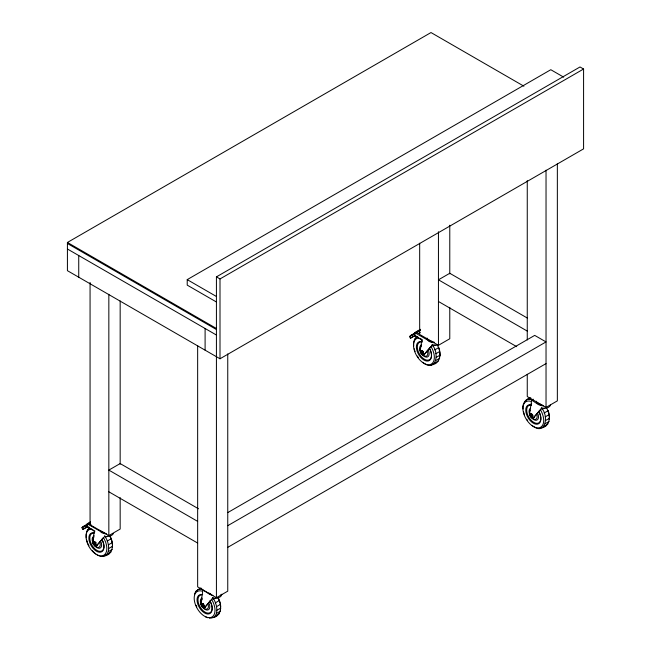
<?xml version="1.0" encoding="UTF-8"?>
<svg xmlns="http://www.w3.org/2000/svg" width="651" height="651" viewBox="0 0 651 651"><rect width="100%" height="100%" fill="white"/><g stroke="black" fill="none" stroke-linecap="round" stroke-linejoin="round"><path stroke-width="0.98" d="M86.209 533.787L86.282 537.856M100.303 556.288C111.76 558.053 109.612 541.567 104.461 535.928M105.397 555.84C114.34 553.269 113.583 542.283 109.547 535.871M204.593 605.65L204.56 605.235M209.394 618.149C220.16 618.694 217.393 603.176 212.641 597.699M213.569 617.612C222.52 615.04 221.755 604.055 217.727 597.642M422.678 362.273C436.113 373.454 439.954 352.671 431.987 344.77M432.915 364.682C441.866 362.111 441.101 351.125 437.073 344.713M532.054 425.42C545.481 436.593 549.322 415.818 541.355 407.917M542.283 427.829C551.234 425.258 550.469 414.272 546.441 407.86M94.501 532.746L94.794 530.842L94.322 531.11L86.746 526.74L87.21 523.77L90.473 521.882M87.6 523.998L86.746 526.74M94.322 531.11L92.711 541.608A3.011 1.741 60 0 0 93.956 545.237A3.011 1.741 60 0 0 96.608 545.725L101.1 540.265M93.183 541.339L93.475 539.427M93.768 537.523L94.061 535.61M209.272 602.037L204.788 607.497A3.011 1.741 60 0 1 202.127 607.001A3.011 1.741 60 0 1 200.89 603.379L202.949 589.912L209.809 594.42L212.958 595.478M201.818 600.116L202.127 598.123M422.312 339.684L421.84 339.952L414.272 335.582L414.728 332.612L420.448 329.308M414.996 333.662L414.272 335.582M428.618 349.107L424.135 354.575A3.011 1.741 60 0 1 421.474 354.079A3.011 1.741 60 0 1 420.229 350.45L421.84 339.952M421.287 346.365L421.579 344.452M421.872 342.548L422.165 340.636M543.495 408.177A6.347 3.67 0 0 1 541.852 408.047L533.503 417.714A3.011 1.741 60 0 1 530.842 417.218A3.011 1.741 60 0 1 529.605 413.597L531.664 400.129L533.299 399.185M531.297 405.345L531.607 403.351M95.876 544.545L95.168 542.356A1.717 0.993 60 0 0 93.606 542.267L93.402 542.389A1.693 0.976 60 0 0 94.118 544.578A1.717 0.993 60 0 0 95.673 544.667L94.322 544.464A1.693 0.976 60 0 1 93.606 542.267L93.663 542.332M94.745 543.406L94.118 544.578A5.135 1.733 -44.7 0 1 94.965 542.47L95.152 542.381M202.494 606.227L202.51 606.203A1.693 0.976 60 0 1 201.777 604.038L201.582 604.161A1.693 0.976 60 0 0 202.29 606.35A1.717 0.993 60 0 0 203.853 606.439L204.113 605.633L203.34 604.12A1.717 0.993 60 0 0 201.786 604.038C203.966 605.275 204.642 607.464 202.29 606.35A5.135 1.733 -44.7 0 1 203.136 604.242L203.34 604.12M421.84 353.306C423.484 354.901 423.956 352.012 422.686 351.198A1.717 0.993 60 0 0 421.124 351.109L420.92 351.231A1.693 0.976 60 0 0 421.636 353.42L422.263 352.248M422.678 351.223L422.483 351.312A5.135 1.733 -44.7 0 0 421.636 353.42A1.717 0.993 60 0 0 423.199 353.509L421.132 351.109A1.693 0.976 60 0 0 421.563 352.972M531.216 416.445C532.852 418.048 533.332 415.151 532.054 414.345A1.717 0.993 60 0 0 530.5 414.256L530.296 414.378A1.693 0.976 60 0 0 531.004 416.567L531.631 415.395M532.046 414.37L531.851 414.459A5.135 1.733 -44.7 0 0 531.004 416.567A1.717 0.993 60 0 0 532.567 416.656L530.5 414.256A1.693 0.976 60 0 0 530.931 416.119M86.404 532.201L87.543 529.694L89.342 528.026M194.584 593.972L195.715 591.466L200.549 588.04M416.868 336.868C413.987 338.813 413.23 342.613 413.71 345.868M530.02 397.826C525.308 399.405 521.964 403.986 523.087 409.015M211.266 599.823L213.137 597.83L209.809 601.41M429.155 348.48L432.476 344.9A6.347 3.67 0 0 0 434.119 345.03M533.503 417.714L541.852 408.047M210.289 600.775L204.788 607.497M96.608 545.725L104.957 536.058L104.787 536.44A7.023 4.061 0 0 0 113.388 533.568M424.135 354.575L432.476 344.9M102.109 539.012L103.428 537.571M528.213 399.494L529.418 398.379M87.242 525.17L82.946 526.944L90.05 522.81M88.569 523.697L89.089 523.282M414.76 334.012L410.472 335.786L415.965 332.58M416.087 332.539L417.755 331.449L410.993 335.371M227.752 353.941L227.752 591.165L216.425 597.708L216.425 276.87L580.008 66.963L583.581 69.022L583.581 148.859L220.005 358.774L67.419 270.678L67.419 242.465L430.995 32.55L523.909 86.192M216.425 301.991L187.219 285.13L187.219 279.629L550.803 69.714L563.685 77.152M216.425 276.87L220.005 278.937L583.581 69.022M415.126 332.84L419.952 330.049M420.522 329.927L417.218 331.831L419.895 330.293M410.276 336.087L416.062 332.742M83.466 526.529L90.017 522.598M89.171 527.229A21.076 12.174 60 0 0 82.929 529.458L81.928 527.725L87.714 524.38M414.947 334.297A20.856 12.043 60 0 0 409.455 336.567L410.455 338.3L415.411 335.436M82.929 529.458L87.063 527.074M415.061 338.536L417.332 337.226M87.543 529.694L89.814 528.384M420.229 350.45L420.709 350.181A3.011 1.741 60 0 0 420.636 350.775M432.923 346.145L435.193 344.835M105.405 537.303L107.675 535.993M90.066 282.453L90.066 524.755L108.839 535.594L120.166 529.051L120.166 497.624M419.675 243.214L419.675 334.459L438.448 345.299L449.776 338.756L449.776 307.329M434.73 349.904L438.514 347.724M107.203 541.062L110.987 538.873M435.861 353.721L439.645 351.54M108.343 544.879L112.127 542.69M436.243 357.334L440.027 355.153M108.725 548.492L112.509 546.311M435.853 360.508L439.645 358.319M430.563 365.406L432.834 364.096M434.722 363.014L438.505 360.825M108.335 551.666L112.118 549.477M103.037 556.564L106.829 554.375M107.203 554.172L110.987 551.983M227.858 512.54L534.707 335.387L546.034 341.921L227.752 525.683M227.752 547.361L546.034 363.6M195.715 591.466L197.229 590.587M197.522 589.79L201.387 588.195M524.429 401.683L526.7 400.373M526.236 400.007L530.858 397.973M200.89 603.379L201.362 603.103A3.011 1.741 60 0 0 201.574 605.096M529.605 413.597L530.077 413.32A3.011 1.741 60 0 0 530.288 415.314M213.577 599.075L215.847 597.764M542.291 409.292L544.562 407.982M527.261 374.268L527.261 396.565L546.034 407.412L557.354 400.87L557.354 163.645M215.383 602.834L219.167 600.645M544.098 413.051L547.882 410.862M216.514 606.651L220.298 604.462M545.229 416.868L549.013 414.679M216.905 610.264L220.689 608.083M545.619 420.481L549.403 418.3M216.514 613.429L220.298 611.248M545.229 423.655L549.013 421.466M215.375 615.936L219.159 613.755M539.931 428.553L542.202 427.243M544.09 426.161L547.873 423.972M418.219 333.572L420.229 332.417M89.643 522.916L90.237 522.607M434.347 363.225L436.699 362.501M107.61 554.139L109.181 553.659M543.715 426.364L546.067 425.64M215.79 615.911L217.353 615.423M528.588 399.283L531.33 399.559M199.873 589.065L202.616 589.342M431.206 341.547L432.614 341.881M432.256 345.266L432.305 345.282A7.023 4.061 0 0 0 437.635 344.875M540.582 404.686L541.982 405.028M541.624 408.413L541.673 408.421A7.023 4.061 0 0 0 550.518 404.507M212.91 598.196L212.958 598.204A7.023 4.061 0 0 0 221.804 594.29M97.365 555.043L99.57 555.978M205.537 616.806L207.742 617.75M527.212 317.981L449.776 273.274L438.448 279.808L527.261 331.082M438.448 301.486L516.707 346.674M187.219 279.629L216.425 296.49M67.419 242.465L216.425 328.495M67.419 243.49L216.425 329.52M67.419 248.999L216.425 335.029M198.482 508.781L120.166 463.569L108.839 470.103L197.652 521.378M108.839 491.79L197.652 543.056M216.425 597.708L197.652 586.868L197.652 345.583M417.218 332.677L418.495 333.418M414.728 332.612L427.609 340.058L429.155 341.498L432.305 342.548A7.023 4.061 0 0 0 434.127 342.686M531.664 400.129L538.523 404.645L541.673 405.695A7.023 4.061 0 0 0 543.495 405.833M416.428 336.282L418.105 337.251M419.789 338.227L421.474 339.195M89.692 523.835L90.969 524.568M87.21 523.77L100.091 531.216L101.637 532.656L104.787 533.706A7.023 4.061 0 0 0 106.601 533.844M88.064 526.952L89.748 527.92M91.425 528.897L93.109 529.865M94.428 552.894L95.892 553.968M531.07 416.266C532.624 418.267 533.576 415.143 531.965 414.28A1.676 0.968 60 0 0 530.638 414.15L530.516 414.41A1.676 0.968 60 0 0 530.825 415.908M421.693 353.119C423.256 355.12 424.208 351.996 422.597 351.133A1.676 0.968 60 0 0 421.262 351.003L421.148 351.263A1.676 0.968 60 0 0 421.449 352.761M95.632 542.104L96.079 542.682M95.07 542.291C96.641 543.154 95.762 546.279 94.175 544.277M92.369 550.722L93.736 552.17M526.7 419.236L527.635 420.611M417.324 356.089L418.267 357.464M196.073 605.324L196.789 606.822M87.893 543.552L88.975 545.807M523.575 411.928L524.421 414.793M414.207 348.781L415.053 351.646M86.681 539.939L87.535 542.804M546.034 170.18L546.034 407.412M527.261 180.628L527.261 339.952M449.776 225.213L449.776 273.876M438.448 231.748L438.448 345.299M220.005 278.937L220.005 358.774M205.098 328.495L205.098 350.173M120.166 300.949L120.166 464.171M108.839 294.309L108.839 535.594M78.738 255.542L78.738 277.22M424.607 354.299A3.011 1.741 60 0 1 422.759 354.461M421.693 353.517A3.011 1.741 60 0 1 421.254 352.875M420.92 352.167A3.011 1.741 60 0 1 420.709 351.45M422.491 351.28A1.717 0.993 60 0 0 420.928 351.19A5.208 3.865 21.3 0 0 423.199 353.509A1.693 0.976 60 0 0 422.45 351.288M430.002 341.01A5.826 3.369 0 0 1 429.074 340.31M416.55 332.279A20.856 12.043 60 0 1 417.625 331.489M410.455 338.3A21.076 12.174 60 0 1 415.956 336.038M431.312 347.081A14.721 8.496 60 0 1 430.628 364.389A14.721 8.496 60 0 1 415.411 353.281A14.721 8.496 60 0 1 418.748 337.91M428.513 350.686A6.689 3.865 60 0 1 427.292 357.049A6.689 3.865 60 0 1 421.067 352.972M420.318 351.41A6.689 3.865 60 0 1 421.075 345.25M438.636 347.243A14.721 8.496 60 0 1 439.677 350.743M439.832 351.597A14.721 8.496 60 0 1 439.873 356.056M429.302 348.236A10.709 6.184 60 0 1 428.285 360.988A10.709 6.184 60 0 1 417.079 351.052A10.709 6.184 60 0 1 421.986 341.751M429.44 348.155A10.034 5.794 60 0 1 428.976 359.962A10.034 5.794 60 0 1 418.601 352.386A10.034 5.794 60 0 1 420.872 341.905M427.268 351.044A5.411 3.125 60 0 1 426.983 355.772A5.411 3.125 60 0 1 422.963 355.023M420.261 350.344A5.411 3.125 60 0 1 420.644 347.211M432.305 341.45A7.023 4.052 0 0 1 428.041 339.562M434.127 342.133A7.023 4.052 0 0 1 427.097 338.081M205.26 607.228A3.011 1.741 60 0 1 203.966 607.619M203.413 607.391A3.011 1.741 60 0 1 201.908 605.796A5.411 3.125 60 0 0 206.937 609.108A5.411 3.125 60 0 0 207.921 603.965M221.128 594.29A6.347 3.67 0 0 1 220.909 595.242M210.655 593.932A5.826 3.369 0 0 1 209.728 593.24M203.112 603.436A1.676 0.968 60 0 1 203.421 603.567M211.966 600.002A14.721 8.496 60 0 1 210.566 617.539A14.721 8.496 60 0 1 195.162 603.876A14.721 8.496 60 0 1 201.916 591.084M209.174 603.615A6.689 3.865 60 0 1 207.954 609.971A6.689 3.865 60 0 1 201.729 605.902M200.972 604.34A6.689 3.865 60 0 1 201.729 598.179M218.541 598.432A14.721 8.496 60 0 1 220.136 602.81M220.331 603.672A14.721 8.496 60 0 1 220.689 606.984M220.648 608.01A14.721 8.496 60 0 1 220.331 609.889M201.297 604.551A5.411 3.125 60 0 1 201.908 599.579M209.956 601.166A10.709 6.184 60 0 1 208.938 613.917A10.709 6.184 60 0 1 197.741 603.973A10.709 6.184 60 0 1 202.648 594.672M210.094 601.085A10.034 5.794 60 0 1 209.63 612.884A10.034 5.794 60 0 1 199.255 605.316A10.034 5.794 60 0 1 201.525 594.827M211.266 594.518A7.023 4.052 0 0 1 208.694 593.037M533.975 417.446A3.011 1.741 60 0 1 532.127 417.608M531.07 416.664A3.011 1.741 60 0 1 530.622 416.013M530.305 414.337A1.717 0.993 60 0 1 531.859 414.427M531.818 414.435A1.693 0.976 60 0 1 532.534 416.624M532.567 416.648A5.208 3.865 21.3 0 1 530.296 414.378M539.37 404.157A5.826 3.369 0 0 1 538.442 403.457M540.68 410.228A14.721 8.496 60 0 1 539.28 427.756A14.721 8.496 60 0 1 523.876 414.093A14.721 8.496 60 0 1 530.63 401.301M537.889 413.833A6.689 3.865 60 0 1 536.668 420.188A6.689 3.865 60 0 1 530.443 416.119M529.686 414.557A6.689 3.865 60 0 1 530.443 408.397M548.012 410.39A14.721 8.496 60 0 1 549.045 413.89M549.2 414.744A14.721 8.496 60 0 1 549.241 419.203M538.67 411.383A10.709 6.184 60 0 1 537.653 424.135A10.709 6.184 60 0 1 526.456 414.191A10.709 6.184 60 0 1 531.362 404.889M538.808 411.302A10.034 5.794 60 0 1 538.344 423.101A10.034 5.794 60 0 1 527.969 415.533A10.034 5.794 60 0 1 530.24 405.044M536.636 414.191A5.411 3.125 60 0 1 536.351 418.918A5.411 3.125 60 0 1 532.331 418.17M530.012 414.768A5.411 3.125 60 0 1 530.012 410.358M541.673 404.596A7.023 4.052 0 0 1 537.409 402.709M541.673 405.142A7.023 4.052 0 0 1 536.473 401.228M97.08 545.457A3.011 1.741 60 0 1 95.787 545.855M95.241 545.619A3.011 1.741 60 0 1 94.688 545.212M94.175 544.675A3.011 1.741 60 0 1 93.736 544.024M93.394 543.325A3.011 1.741 60 0 1 93.183 542.608M94.965 542.438A1.717 0.993 60 0 0 93.41 542.348A5.208 3.865 21.3 0 0 95.673 544.667M94.924 542.446A1.693 0.976 60 0 1 95.64 544.635M93.687 542.104A1.693 0.976 60 0 1 95.038 542.234M103.688 532.705A5.826 3.369 0 0 1 102.484 532.168M81.928 527.725A20.856 12.043 60 0 1 87.429 525.455M88.544 523.9A20.856 12.043 60 0 1 89.032 523.428M89.553 523.013A20.856 12.043 60 0 1 90.107 522.647M103.786 538.239A14.721 8.496 60 0 1 103.11 555.547A14.721 8.496 60 0 1 87.893 544.439A14.721 8.496 60 0 1 91.221 529.068M100.995 541.844A6.689 3.865 60 0 1 100.238 548.004A6.689 3.865 60 0 1 94.525 545.571M93.549 544.13A6.689 3.865 60 0 1 93.557 536.408M109.929 535.797A14.721 8.496 60 0 1 112.159 541.901M112.42 543.593A14.721 8.496 60 0 1 112.346 547.214M99.741 542.202A5.411 3.125 60 0 1 99.131 547.174A5.411 3.125 60 0 1 94.517 545.212M92.735 541.502A5.411 3.125 60 0 1 93.117 538.369M101.776 539.394A10.709 6.184 60 0 1 100.759 552.146A10.709 6.184 60 0 1 89.561 542.202A10.709 6.184 60 0 1 94.468 532.909M101.914 539.313A10.034 5.794 60 0 1 101.458 551.12A10.034 5.794 60 0 1 91.083 543.544A10.034 5.794 60 0 1 93.353 533.063M104.787 532.608A7.023 4.052 0 0 1 100.523 530.72M104.787 533.153A7.023 4.052 0 0 1 99.815 530.288M204.129 605.886L203.421 606.724L202.355 606.04A1.676 0.968 60 0 1 201.802 604.193L201.924 603.925A1.676 0.968 60 0 1 203.25 604.063L204.129 605.886M203.145 604.209A1.717 0.993 60 0 0 201.59 604.12A5.208 3.865 21.3 0 0 203.853 606.431A1.693 0.976 60 0 0 203.136 604.242"/></g></svg>
